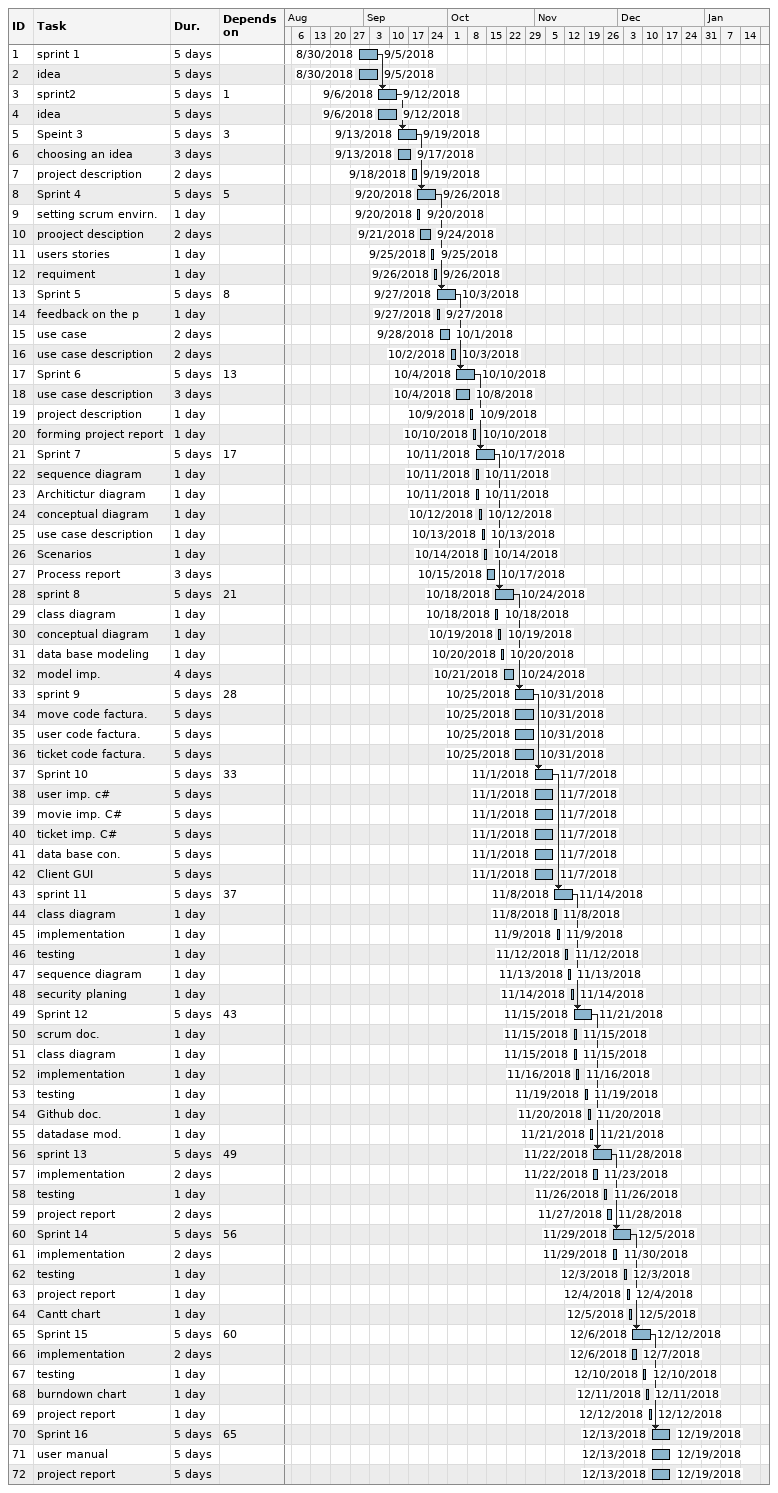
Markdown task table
| ID | Task | Duration | Start | Finish | Predecessors |
|---|---|---|---|---|---|
| 1 | sprint 1 | 5d | 2018-08-30 | 2018-09-05 |  |
| 2 | idea | 5d | 2018-08-30 | 2018-09-05 |  |
| 3 | sprint2 | 5d | 2018-09-06 | 2018-09-12 | 1 |
| 4 | idea | 5d | 2018-09-06 | 2018-09-12 |  |
| 5 | Speint 3 | 5d | 2018-09-13 | 2018-09-19 | 3 |
| 6 | choosing an idea | 3d | 2018-09-13 | 2018-09-17 |  |
| 7 | project description | 2d | 2018-09-18 | 2018-09-19 |  |
| 8 | Sprint 4 | 5d | 2018-09-20 | 2018-09-26 | 5 |
| 9 | setting scrum envirn. | 1d | 2018-09-20 | 2018-09-20 |  |
| 10 | prooject desciption | 2d | 2018-09-21 | 2018-09-24 |  |
| 11 | users stories | 1d | 2018-09-25 | 2018-09-25 |  |
| 12 | requiment | 1d | 2018-09-26 | 2018-09-26 |  |
| 13 | Sprint 5 | 5d | 2018-09-27 | 2018-10-03 | 8 |
| 14 | feedback on the p | 1d | 2018-09-27 | 2018-09-27 |  |
| 15 | use case | 2d | 2018-09-28 | 2018-10-01 |  |
| 16 | use case description | 2d | 2018-10-02 | 2018-10-03 |  |
| 17 | Sprint 6 | 5d | 2018-10-04 | 2018-10-10 | 13 |
| 18 | use case description | 3d | 2018-10-04 | 2018-10-08 |  |
| 19 | project description | 1d | 2018-10-09 | 2018-10-09 |  |
| 20 | forming project report | 1d | 2018-10-10 | 2018-10-10 |  |
| 21 | Sprint 7 | 5d | 2018-10-11 | 2018-10-17 | 17 |
| 22 | sequence diagram | 1d | 2018-10-11 | 2018-10-11 |  |
| 23 | Architictur diagram | 1d | 2018-10-11 | 2018-10-11 |  |
| 24 | conceptual diagram | 1d | 2018-10-12 | 2018-10-12 |  |
| 25 | use case description | 1d | 2018-10-13 | 2018-10-13 |  |
| 26 | Scenarios | 1d | 2018-10-14 | 2018-10-14 |  |
| 27 | Process report | 3d | 2018-10-15 | 2018-10-17 |  |
| 28 | sprint 8 | 5d | 2018-10-18 | 2018-10-24 | 21 |
| 29 | class diagram | 1d | 2018-10-18 | 2018-10-18 |  |
| 30 | conceptual diagram | 1d | 2018-10-19 | 2018-10-19 |  |
| 31 | data base modeling | 1d | 2018-10-20 | 2018-10-20 |  |
| 32 | model imp. | 4d | 2018-10-21 | 2018-10-24 |  |
| 33 | sprint 9 | 5d | 2018-10-25 | 2018-10-31 | 28 |
| 34 | move code factura. | 5d | 2018-10-25 | 2018-10-31 |  |
| 35 | user code factura. | 5d | 2018-10-25 | 2018-10-31 |  |
| 36 | ticket code factura. | 5d | 2018-10-25 | 2018-10-31 |  |
| 37 | Sprint 10 | 5d | 2018-11-01 | 2018-11-07 | 33 |
| 38 | user imp. c# | 5d | 2018-11-01 | 2018-11-07 |  |
| 39 | movie imp. C# | 5d | 2018-11-01 | 2018-11-07 |  |
| 40 | ticket imp. C# | 5d | 2018-11-01 | 2018-11-07 |  |
| 41 | data base con. | 5d | 2018-11-01 | 2018-11-07 |  |
| 42 | Client GUI | 5d | 2018-11-01 | 2018-11-07 |  |
| 43 | sprint 11 | 5d | 2018-11-08 | 2018-11-14 | 37 |
| 44 | class diagram | 1d | 2018-11-08 | 2018-11-08 |  |
| 45 | implementation | 1d | 2018-11-09 | 2018-11-09 |  |
| 46 | testing | 1d | 2018-11-12 | 2018-11-12 |  |
| 47 | sequence diagram | 1d | 2018-11-13 | 2018-11-13 |  |
| 48 | security planing | 1d | 2018-11-14 | 2018-11-14 |  |
| 49 | Sprint 12 | 5d | 2018-11-15 | 2018-11-21 | 43 |
| 50 | scrum doc. | 1d | 2018-11-15 | 2018-11-15 |  |
| 51 | class diagram | 1d | 2018-11-15 | 2018-11-15 |  |
| 52 | implementation | 1d | 2018-11-16 | 2018-11-16 |  |
| 53 | testing | 1d | 2018-11-19 | 2018-11-19 |  |
| 54 | Github doc. | 1d | 2018-11-20 | 2018-11-20 |  |
| 55 | datadase mod. | 1d | 2018-11-21 | 2018-11-21 |  |
| 56 | sprint 13 | 5d | 2018-11-22 | 2018-11-28 | 49 |
| 57 | implementation | 2d | 2018-11-22 | 2018-11-23 |  |
| 58 | testing | 1d | 2018-11-26 | 2018-11-26 |  |
| 59 | project report | 2d | 2018-11-27 | 2018-11-28 |  |
| 60 | Sprint 14 | 5d | 2018-11-29 | 2018-12-05 | 56 |
| 61 | implementation | 2d | 2018-11-29 | 2018-11-30 |  |
| 62 | testing | 1d | 2018-12-03 | 2018-12-03 |  |
| 63 | project report | 1d | 2018-12-04 | 2018-12-04 |  |
| 64 | Cantt chart | 1d | 2018-12-05 | 2018-12-05 |  |
| 65 | Sprint 15 | 5d | 2018-12-06 | 2018-12-12 | 60 |
| 66 | implementation | 2d | 2018-12-06 | 2018-12-07 |  |
| 67 | testing | 1d | 2018-12-10 | 2018-12-10 |  |
| 68 | burndown chart | 1d | 2018-12-11 | 2018-12-11 |  |
| 69 | project report | 1d | 2018-12-12 | 2018-12-12 |  |
| 70 | Sprint 16 | 5d | 2018-12-13 | 2018-12-19 | 65 |
| 71 | user manual | 5d | 2018-12-13 | 2018-12-19 |  |
| 72 | project report | 5d | 2018-12-13 | 2018-12-19 |  |
